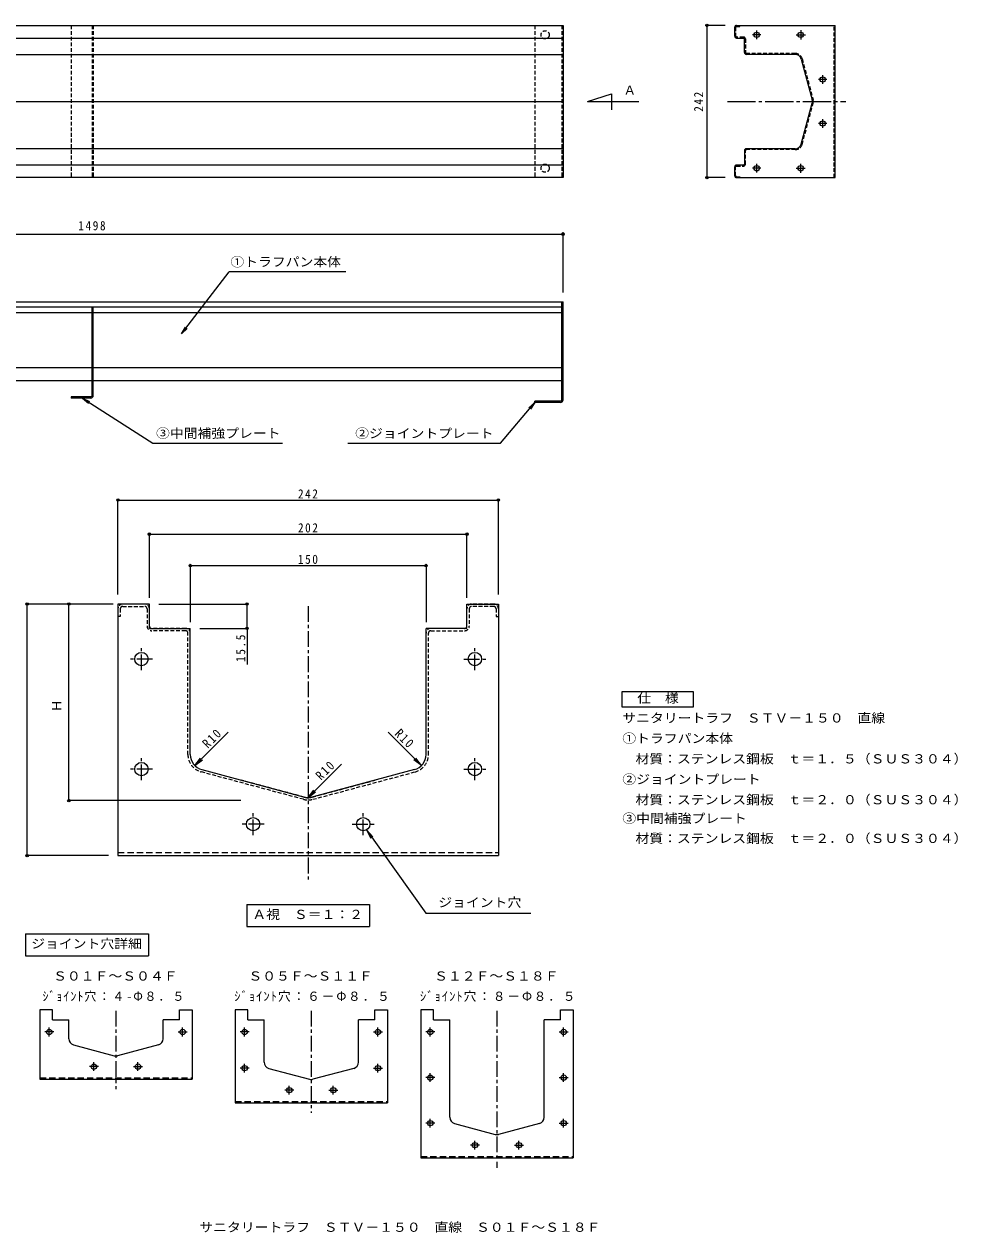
# Model space of a CAD drawing. Units: millimetres, scale not verified, with parts at other scales. Extents: x -1211 to 1071, y -959 to 963.
# Drawn here: x -414 to 1071, y -959 to 963 of the extents above; entities that cross this region are included whole.
import ezdxf
from ezdxf.enums import TextEntityAlignment as Align

# ---------------------------------------------------------------- set-up
doc = ezdxf.new("R2010")
doc.units = ezdxf.units.MM
doc.header["$LTSCALE"] = 5
doc.header["$PDMODE"] = 32
doc.header["$PDSIZE"] = 4
for name, pattern in [('CHAIN1', [8, 5, -1, 1, -1]), ('CHAIN2', [12, 9, -1, 1, -1]), ('DASHED1', [1.8, 1.2, -0.6]), ('DASHED2', [3, 2, -1])]:
    doc.linetypes.add(name, pattern=pattern)
for name, color, linetype, lineweight in [('0-0', 4, 'Continuous', 9), ('0-1', 6, 'CHAIN1', 9), ('0-3', 6, 'Continuous', 9), ('0-5', 7, 'Continuous', 9), ('0-F', 7, 'Continuous', 9), ('1-0', 3, 'DASHED1', 9), ('1-1', 6, 'Continuous', 9), ('1-4', 7, 'Continuous', 9), ('1-5', 7, 'Continuous', 9), ('3-0', 2, 'Continuous', 9)]:
    doc.layers.add(name, color=color, linetype=linetype, lineweight=lineweight)
doc.layers.add('3-F', color=2, linetype='Continuous')
doc.layers.add('F-F', color=2, linetype='Continuous')
doc.styles.add('ＭＳ ゴシック', font='')
doc.styles.get('ＭＳ ゴシック').set_extended_font_data('MS Gothic')

msp = doc.modelspace()

# ---------------------------------------------------------------- linework, layer by layer
at = {"layer": '0-0'}
for p, q in [((-1054.647, 960.59), (443.353, 960.59)), ((443.353, 960.59), (443.353, 718.591)), ((716.387, 943.59), (716.387, 957.591)), ((719.387, 960.59), (724.387, 960.59)), ((724.387, 960.59), (876.387, 960.59)), ((876.387, 718.591), (876.387, 960.59)), ((-1054.647, 940.59), (443.353, 940.59)), ((719.387, 940.59), (730.387, 940.59)), ((731.887, 917.59), (731.887, 939.09)), ((-1054.647, 914.591), (443.353, 914.591)), ((812.518, 914.591), (734.887, 914.591)), ((822.177, 907.179), (839.594, 842.179)), ((-1054.647, 839.59), (443.353, 839.59)), ((822.177, 772.002), (839.594, 837.002)), ((443.353, 764.591), (-1054.647, 764.591)), ((731.887, 761.591), (731.887, 740.091)), ((812.518, 764.591), (734.887, 764.591)), ((443.353, 738.591), (-1054.647, 738.591)), ((716.387, 721.591), (716.387, 735.591)), ((730.387, 738.591), (719.387, 738.591)), ((443.353, 718.591), (-1054.647, 718.591)), ((719.387, 718.591), (724.387, 718.591)), ((724.387, 718.591), (876.387, 718.591)), ((-1054.647, 521.223), (443.353, 521.223)), ((441.353, 365.223), (441.353, 521.223)), ((443.353, 365.223), (443.353, 521.223)), ((-1052.647, 513.223), (441.353, 513.223)), ((-1052.647, 504.223), (-305.647, 504.223)), ((-305.647, 372.226), (-305.647, 513.223)), ((-303.647, 372.226), (-303.647, 513.223)), ((-303.647, 504.223), (441.353, 504.223)), ((-1052.647, 416.723), (-305.647, 416.723)), ((-303.647, 416.723), (441.353, 416.723)), ((-1052.647, 396.223), (-305.647, 396.223)), ((-303.647, 396.223), (441.353, 396.223)), ((-338.647, 370.226), (-338.647, 368.226)), ((-307.647, 370.226), (-338.647, 370.226)), ((-307.647, 368.226), (-338.647, 368.226)), ((398.353, 361.223), (398.353, 363.223)), ((439.353, 363.223), (398.353, 363.223)), ((439.353, 361.223), (398.353, 361.223))]:
    msp.add_line(p, q, dxfattribs=at)
at = {"layer": '0-0', "linetype": 'DASHED1'}
for p, q in [((717.887, 957.591), (717.887, 943.59)), ((719.387, 959.091), (724.387, 959.091)), ((730.387, 942.09), (719.387, 942.09)), ((724.387, 959.091), (724.387, 960.59)), ((874.387, 718.591), (874.387, 960.59)), ((733.387, 939.09), (733.387, 917.59)), ((812.519, 916.09), (734.887, 916.09)), ((823.627, 907.567), (841.043, 842.567)), ((823.627, 771.614), (841.043, 836.614)), ((733.387, 740.091), (733.387, 761.591)), ((812.518, 763.091), (734.887, 763.091)), ((717.887, 721.591), (717.887, 735.591)), ((719.387, 737.091), (730.387, 737.091)), ((719.387, 720.091), (724.387, 720.091)), ((724.387, 720.091), (724.387, 718.591))]:
    msp.add_line(p, q, dxfattribs=at)
at = {"layer": '0-0', "linetype": 'CHAIN2'}
for p, q in [((758.11, 945.59), (744.665, 945.59)), ((751.387, 938.867), (751.387, 952.313)), ((814.168, 945.591), (828.841, 945.591)), ((821.387, 952.81), (821.387, 938.371)), ((863.115, 874.636), (849.669, 874.636)), ((856.392, 867.913), (856.392, 881.359)), ((856.392, 797.913), (856.392, 811.359)), ((863.115, 804.636), (849.669, 804.636)), ((758.11, 733.591), (744.664, 733.591)), ((751.387, 726.868), (751.387, 740.314)), ((814.168, 733.591), (828.607, 733.591)), ((821.387, 726.371), (821.387, 740.81))]:
    msp.add_line(p, q, dxfattribs=at)
at = {"layer": '0-0'}
for centre in [(751.387, 945.59), (821.387, 945.591), (856.392, 874.636), (856.392, 804.636), (751.387, 733.591), (821.387, 733.591)]:
    msp.add_circle(centre, 4.25, dxfattribs=at)
for centre, radius, start, end in [((719.387, 957.591), 3, 90, 180), ((719.387, 943.59), 3, 180, 270), ((730.387, 939.09), 1.5, 0, 90), ((734.887, 917.59), 3, 180, 270), ((812.518, 904.59), 10, 15, 90), ((829.935, 839.59), 10, 344.9996, 15.00037), ((812.518, 774.591), 10, 270, 344.99992), ((734.887, 761.591), 3, 90, 180), ((719.387, 735.591), 3, 90, 180), ((730.387, 740.091), 1.5, 270, 0), ((719.387, 721.591), 3, 180, 270), ((-307.647, 372.226), 4, 270, 0), ((-307.647, 372.226), 2, 270, 0), ((439.353, 365.223), 4, 270, 0), ((439.353, 365.223), 2, 270, 0)]:
    msp.add_arc(centre, radius, start, end, dxfattribs=at)
at = {"layer": '0-0', "linetype": 'DASHED1'}
for centre, radius, start, end in [((719.387, 957.591), 1.5, 90, 180), ((719.387, 943.59), 1.5, 180, 270), ((730.387, 939.09), 3, 0, 90), ((734.887, 917.59), 1.5, 180, 270), ((812.519, 904.59), 11.5, 14.99947, 90), ((829.935, 839.59), 11.5, 345.00064, 14.99959), ((812.518, 774.591), 11.5, 270, 345.00023), ((734.887, 761.591), 1.5, 90, 180), ((719.387, 735.591), 1.5, 90, 180), ((730.387, 740.091), 3, 270, 0), ((719.387, 721.591), 1.5, 180, 270)]:
    msp.add_arc(centre, radius, start, end, dxfattribs=at)
at = {"layer": '0-1', "color": 7, "linetype": 'DASHED1'}
for p, q in [((-338.647, 960.59), (-338.647, 718.591)), ((-305.647, 960.59), (-305.647, 718.591)), ((-303.647, 960.59), (-303.647, 718.591)), ((398.353, 960.59), (398.353, 718.591)), ((441.353, 960.59), (441.353, 718.591))]:
    msp.add_line(p, q, dxfattribs=at)
at = {"layer": '0-1', "color": 7, "linetype": 'CHAIN2'}
msp.add_line((704.686, 839.59), (893.05, 839.59), dxfattribs=at)
at = {"layer": '0-1'}
for p, q in [((-267.644, -605.804), (-267.644, -730.43)), ((42.96, -605.804), (42.96, -767.93)), ((338.249, -605.804), (338.249, -855.43)), ((-373.694, -646.575), (-373.694, -632.502)), ((-161.594, -646.575), (-161.594, -632.502)), ((-63.089, -646.575), (-63.089, -632.502)), ((149.01, -646.575), (149.01, -632.502)), ((232.2, -646.575), (232.2, -632.502)), ((444.299, -646.575), (444.299, -632.502)), ((-366.657, -639.538), (-380.73, -639.538)), ((-168.631, -639.538), (-154.558, -639.538)), ((-56.053, -639.538), (-70.126, -639.538)), ((141.973, -639.538), (156.046, -639.538)), ((239.236, -639.538), (225.163, -639.538)), ((437.262, -639.538), (451.336, -639.538)), ((-302.644, -701.572), (-302.644, -687.499)), ((-232.644, -701.572), (-232.644, -687.499)), ((-63.089, -704.071), (-63.089, -689.998)), ((149.01, -704.071), (149.01, -689.998)), ((-295.607, -694.535), (-309.68, -694.535)), ((-239.681, -694.535), (-225.608, -694.535)), ((-56.053, -697.035), (-70.126, -697.035)), ((141.973, -697.035), (156.046, -697.035)), ((232.2, -719.073), (232.2, -705)), ((444.299, -719.073), (444.299, -705)), ((7.96, -739.072), (7.96, -724.999)), ((77.96, -739.072), (77.96, -724.999)), ((239.236, -712.037), (225.163, -712.037)), ((437.262, -712.037), (451.336, -712.037)), ((14.997, -732.035), (0.924, -732.035)), ((70.924, -732.035), (84.997, -732.035)), ((239.236, -784.535), (225.163, -784.535)), ((232.2, -791.571), (232.2, -777.498)), ((437.262, -784.535), (451.336, -784.535)), ((444.299, -791.571), (444.299, -777.498)), ((310.286, -819.535), (296.213, -819.535)), ((303.249, -826.572), (303.249, -812.499)), ((366.213, -819.535), (380.286, -819.535)), ((373.249, -826.572), (373.249, -812.499))]:
    msp.add_line(p, q, dxfattribs=at)
at = {"layer": '0-1', "linetype": 'DASHED2'}
for p, q in [((-388.644, -712.536), (-146.644, -712.536)), ((-78.04, -750.036), (163.96, -750.036)), ((217.249, -837.536), (459.249, -837.536))]:
    msp.add_line(p, q, dxfattribs=at)
at = {"layer": '0-1', "color": 7, "linetype": 'DASHED1'}
for centre in [(414.853, 945.591), (414.853, 733.59)]:
    msp.add_circle(centre, 6.5, dxfattribs=at)
at = {"layer": '0-3'}
for p, q in [((-368.644, -604.535), (-388.644, -604.535)), ((-388.644, -604.535), (-388.644, -714.536)), ((-368.644, -620.035), (-368.644, -604.535)), ((-166.644, -620.035), (-166.644, -604.535)), ((-166.643, -620.035), (-166.643, -604.535)), ((-58.04, -604.535), (-78.04, -604.535)), ((-78.04, -604.535), (-78.04, -752.036)), ((-58.04, -620.035), (-58.04, -604.535)), ((143.96, -620.035), (143.96, -604.535)), ((143.961, -620.035), (143.961, -604.535)), ((237.249, -604.535), (217.249, -604.535)), ((217.249, -604.535), (217.249, -839.536)), ((237.249, -620.035), (237.249, -604.535)), ((439.249, -620.035), (439.249, -604.535)), ((439.249, -604.535), (459.25, -604.535)), ((439.25, -620.035), (439.25, -604.535)), ((459.249, -604.535), (459.249, -839.536)), ((459.25, -604.535), (459.25, -839.536)), ((-368.644, -620.035), (-342.644, -620.035)), ((-342.645, -650.213), (-342.644, -620.035)), ((-192.645, -650.213), (-192.644, -620.035)), ((-166.643, -620.035), (-192.644, -620.035)), ((-192.643, -650.213), (-192.643, -620.035)), ((-58.04, -620.035), (-32.04, -620.035)), ((-32.041, -687.712), (-32.04, -620.035)), ((117.959, -687.712), (117.96, -620.035)), ((143.961, -620.035), (117.96, -620.035)), ((117.961, -687.712), (117.961, -620.035)), ((237.249, -620.035), (263.249, -620.035)), ((263.248, -775.213), (263.249, -620.035)), ((439.25, -620.035), (413.248, -620.035)), ((413.248, -775.416), (413.248, -620.035)), ((413.25, -775.212), (413.25, -620.035)), ((-335.233, -659.872), (-270.232, -677.289)), ((-200.057, -659.872), (-265.056, -677.289)), ((-24.629, -697.371), (40.372, -714.789)), ((110.549, -697.371), (45.548, -714.789)), ((-388.644, -714.536), (-146.644, -714.536)), ((-78.04, -752.036), (163.96, -752.036)), ((270.66, -784.872), (335.661, -802.289)), ((405.838, -784.871), (340.837, -802.289)), ((217.249, -839.536), (459.249, -839.536))]:
    msp.add_line(p, q, dxfattribs=at)
for points in [[(-166.644, -604.535), (-146.644, -604.535), (-146.644, -714.536)], [(143.96, -604.535), (163.96, -604.535), (163.96, -752.036)]]:
    msp.add_lwpolyline(points, dxfattribs=at)
for centre in [(-373.694, -639.538), (-161.594, -639.538), (-63.089, -639.538), (149.01, -639.538), (232.2, -639.538), (444.299, -639.538), (-302.644, -694.535), (-232.644, -694.535), (-63.089, -697.035), (149.01, -697.035), (232.2, -712.037), (444.299, -712.037), (7.96, -732.035), (77.96, -732.035), (232.2, -784.535), (444.299, -784.535), (303.249, -819.535), (373.249, -819.535)]:
    msp.add_circle(centre, 4.25, dxfattribs=at)
for centre, start, end in [((-332.645, -650.213), 179.99931, 254.99979), ((-202.645, -650.213), 285.00026, 359.99918), ((-267.644, -667.63), 254.99969, 285.00027), ((-22.041, -687.712), 179.9995, 254.99971), ((107.961, -687.712), 285.00029, 0.0005), ((42.96, -705.13), 254.99969, 285.00027), ((273.248, -775.213), 179.99988, 254.99971), ((403.25, -775.212), 285.00029, 0.00012), ((338.249, -792.63), 254.99974, 285.00029)]:
    msp.add_arc(centre, 10, start, end, dxfattribs=at)
at = {"layer": '0-5'}
for p, q in [((-411.459, -483.378), (-215.959, -483.378)), ((-411.459, -483.378), (-411.459, -518.378)), ((-215.959, -483.378), (-215.959, -518.378)), ((-411.459, -518.378), (-215.959, -518.378))]:
    msp.add_line(p, q, dxfattribs=at)
at = {"layer": '0-F'}
for p, q in [((701.387, 960.59), (669.194, 960.59)), ((672.194, 960.59), (672.194, 718.591)), ((482.195, 839.59), (564.064, 839.59)), ((701.387, 718.591), (669.194, 718.591)), ((-1054.647, 628.766), (443.353, 628.766)), ((443.353, 536.223), (443.353, 631.766)), ((-163.333, 470.118), (-87.73, 568.731)), ((97.926, 568.731), (-87.73, 568.731)), ((-163.333, 470.118), (-157.087, 480.946)), ((-163.333, 470.118), (-154.498, 478.961)), ((-321.004, 368.226), (-208.999, 296.538)), ((-321.004, 368.226), (-309.687, 362.919)), ((-321.004, 368.226), (-311.446, 360.17)), ((343.991, 296.538), (398.353, 361.223)), ((398.353, 361.223), (389.13, 352.785)), ((398.353, 361.223), (391.628, 350.686)), ((-208.999, 296.538), (-3.021, 296.538)), ((101.246, 296.538), (343.991, 296.538))]:
    msp.add_line(p, q, dxfattribs=at)
msp.add_lwpolyline([(482.195, 839.59), (520.329, 851.726), (520.329, 826.587)], dxfattribs=at)
for p in [(672.194, 960.59), (672.194, 718.591), (443.353, 628.766)]:
    msp.add_point(p, dxfattribs=at)
at = {"layer": '1-0'}
for p, q in [((-221.972, 40.796), (-256.972, 40.796)), ((333.028, 40.796), (298.029, 40.796)), ((-264.471, 33.295), (-264.471, 20.797)), ((-260.721, 20.797), (-264.471, 20.797)), ((-260.721, 33.295), (-260.721, 20.797)), ((-256.971, 37.045), (-221.972, 37.045)), ((-218.221, 33.295), (-218.221, 5.796)), ((-214.472, 5.796), (-214.472, 33.295)), ((290.529, 5.796), (290.529, 33.295)), ((294.278, 33.295), (294.278, 5.796)), ((333.028, 37.045), (298.029, 37.045)), ((336.778, 33.295), (336.778, 20.797)), ((336.778, 20.797), (340.53, 20.797)), ((340.53, 33.295), (340.53, 20.797)), ((-156.971, 2.046), (-210.721, 2.046)), ((286.779, 2.046), (233.029, 2.046)), ((-156.971, -1.704), (-210.721, -1.704)), ((-153.221, -198.397), (-153.221, -5.453)), ((-149.471, -198.397), (-149.471, -5.453)), ((229.28, -198.397), (229.28, -5.453)), ((233.029, -1.704), (286.779, -1.704)), ((30.59, -269.71), (-131.91, -226.168)), ((45.47, -269.71), (207.97, -226.168)), ((31.56, -266.088), (-68.439, -239.293)), ((44.499, -266.088), (144.499, -239.293))]:
    msp.add_line(p, q, dxfattribs=at)
for centre, radius, start, end in [((-256.972, 33.295), 7.5, 90, 180), ((-221.972, 33.295), 7.5, 0, 90), ((298.029, 33.295), 7.5, 90, 180), ((333.028, 33.295), 7.5, 0, 90), ((-256.971, 33.295), 3.75, 90, 180), ((-221.972, 33.295), 3.75, 0, 90), ((298.029, 33.295), 3.75, 90, 180), ((333.028, 33.295), 3.75, 0, 90), ((-210.721, 5.796), 7.5, 180, 270), ((-210.721, 5.796), 3.75, 180, 270), ((-156.971, -5.453), 7.5, 0, 90), ((233.029, -5.453), 7.5, 90, 180), ((286.779, 5.796), 7.5, 270, 0), ((286.779, 5.796), 3.75, 270, 0), ((-156.971, -5.453), 3.75, 0, 90), ((233.029, -5.453), 3.75, 90, 180), ((-124.469, -198.397), 28.75, 180, 255.00009), ((200.529, -198.397), 28.75, 284.99991, 0), ((38.031, -241.94), 25, 254.99973, 269.99718), ((38.029, -241.94), 25, 270.00281, 285.00026), ((38.031, -241.94), 28.75, 255.00009, 269.99791), ((38.029, -241.94), 28.75, 270.00209, 284.99991)]:
    msp.add_arc(centre, radius, start, end, dxfattribs=at)
at = {"layer": '1-1'}
for p, q in [((-214.472, 40.796), (-264.471, 40.796)), ((-214.472, 2.046), (-214.472, 40.796)), ((290.529, 2.046), (290.529, 40.796)), ((-214.472, 2.046), (-149.471, 2.046)), ((-149.472, -198.397), (-149.471, 2.046)), ((290.529, 2.046), (225.528, 2.046)), ((225.528, -198.397), (225.528, 2.046)), ((-130.939, -222.545), (38.03, -267.821)), ((206.998, -222.545), (38.03, -267.821))]:
    msp.add_line(p, q, dxfattribs=at)
at = {"layer": '1-1', "linetype": 'CHAIN1'}
for p, q in [((38.03, 37.625), (38.03, -398.941)), ((-227.094, -64.303), (-227.094, -29.12)), ((303.154, -64.303), (303.154, -29.12)), ((-209.503, -46.712), (-244.686, -46.712)), ((285.562, -46.712), (320.745, -46.712)), ((-227.094, -239.295), (-227.094, -204.112)), ((303.154, -239.295), (303.154, -204.112)), ((-209.503, -221.703), (-244.686, -221.703)), ((285.562, -221.703), (320.745, -221.703)), ((-49.47, -326.795), (-49.47, -291.613)), ((125.529, -326.795), (125.529, -291.613)), ((-31.879, -309.204), (-67.061, -309.204)), ((107.938, -309.204), (143.121, -309.204))]:
    msp.add_line(p, q, dxfattribs=at)
at = {"layer": '1-1', "linetype": 'DASHED2'}
msp.add_line((-264.471, -354.204), (340.53, -354.204), dxfattribs=at)
at = {"layer": '1-1'}
for points in [[(-264.471, 40.796), (-264.471, -359.205), (340.53, -359.205)], [(290.529, 40.796), (340.53, 40.796), (340.53, -359.205)]]:
    msp.add_lwpolyline(points, dxfattribs=at)
for centre in [(-227.094, -46.712), (303.154, -46.712), (-227.094, -221.703), (303.154, -221.703), (-49.47, -309.204), (125.529, -309.204)]:
    msp.add_circle(centre, 10.625, dxfattribs=at)
for centre, start, end in [((-124.468, -198.397), 180.00018, 254.99971), ((200.528, -198.397), 285.00029, 359.9998)]:
    msp.add_arc(centre, 25, start, end, dxfattribs=at)
at = {"layer": '1-4'}
for p, q in [((-264.471, 55.796), (-264.471, 207.544)), ((-264.471, 206.044), (340.53, 206.044)), ((340.53, 55.796), (340.53, 207.544)), ((-214.472, 50.631), (-214.472, 153.388)), ((-214.472, 151.888), (290.529, 151.888)), ((290.529, 50.631), (290.529, 153.388)), ((-149.471, 103.388), (-149.471, 12.046)), ((-149.471, 101.888), (225.528, 101.888)), ((225.528, 103.388), (225.528, 12.046)), ((-279.471, 40.796), (-410.394, 40.796)), ((-408.894, -359.205), (-408.894, 40.796)), ((-271.972, 40.796), (-343.996, 40.796)), ((-342.496, -271.704), (-342.496, 40.796)), ((-199.472, 40.796), (-57.736, 40.796)), ((-59.236, 2.046), (-59.236, 40.796)), ((-134.471, 2.046), (-57.736, 2.046)), ((-59.236, 2.046), (-59.236, -55.454)), ((-89.113, -163.042), (-142.146, -216.075)), ((165.172, -163.042), (218.205, -216.075)), ((-142.146, -216.075), (-133.014, -204.175)), ((-142.146, -216.075), (-130.245, -206.944)), ((218.205, -216.075), (206.305, -206.944)), ((218.205, -216.075), (209.074, -204.175)), ((91.063, -213.906), (38.03, -266.939)), ((38.029, -266.94), (47.16, -255.04)), ((38.029, -266.94), (49.929, -257.809)), ((-69.249, -271.704), (-343.996, -271.704)), ((130.842, -318.406), (141.07, -329.378)), ((130.842, -318.406), (137.881, -331.651)), ((130.842, -318.406), (225.087, -450.594)), ((-279.471, -359.205), (-410.394, -359.205)), ((225.087, -450.594), (392.122, -450.594))]:
    msp.add_line(p, q, dxfattribs=at)
for p in [(-264.471, 206.044), (340.53, 206.044), (-214.472, 151.888), (290.529, 151.888), (-149.471, 101.888), (225.528, 101.888), (-408.894, 40.796), (-342.496, 40.796), (-59.236, 40.796), (-59.236, 2.046), (-342.496, -271.704), (-408.894, -359.205)]:
    msp.add_point(p, dxfattribs=at)
at = {"layer": '1-5'}
for p, q in [((-59.72, -436.912), (-59.72, -471.912)), ((-59.72, -436.912), (135.78, -436.912)), ((135.78, -436.912), (135.78, -471.912)), ((-59.72, -471.912), (135.78, -471.912))]:
    msp.add_line(p, q, dxfattribs=at)
at = {"layer": '3-0'}
for p, q in [((537.627, -98.098), (650.127, -98.098)), ((537.627, -123.098), (537.627, -98.098)), ((650.127, -98.098), (650.127, -123.098)), ((650.127, -123.098), (537.627, -123.098))]:
    msp.add_line(p, q, dxfattribs=at)

# ---------------------------------------------------------------- texts
at = {"layer": '0-5', "color": 2, "style": 'ＭＳ ゴシック', "width": 1.1}
msp.add_text('ジョイント穴詳細', height=14.66, dxfattribs=at).set_placement((-402.459, -510.878), align=Align.BOTTOM_LEFT)
at = {"layer": '0-F', "color": 2, "style": 'ＭＳ ゴシック'}
msp.add_text('Ａ', height=14.66, dxfattribs=at).set_placement((539.49, 845.964), align=Align.BOTTOM_LEFT)
at = {"layer": '0-F', "color": 2, "style": 'ＭＳ ゴシック', "width": 1.1}
for s, p in [('①トラフパン本体', (-85.68, 573.024)), ('③中間補強プレート', (-203.938, 300.545)), ('②ジョイントプレート', (112.832, 300.4)), ('Ｓ０１Ｆ～Ｓ０４Ｆ', (-367.644, -562.273)), ('Ｓ０５Ｆ～Ｓ１１Ｆ', (-57.04, -562.273)), ('Ｓ１２Ｆ～Ｓ１８Ｆ', (238.249, -562.273))]:
    msp.add_text(s, height=14.66, dxfattribs=at).set_placement(p, align=Align.BOTTOM_LEFT)
at = {"layer": '0-F', "color": 2, "insert": (666.194, 823.341), "char_height": 14.66, "attachment_point": 7, "rotation": 90, "style": 'ＭＳ ゴシック'}
msp.add_mtext('\\T1.27;\\W0.9;242', dxfattribs=at)
at = {"layer": '0-F', "color": 2, "char_height": 14.66, "attachment_point": 7, "style": 'ＭＳ ゴシック'}
for s, insert in [('\\T1.28;\\W0.9;1498', (-327.522, 634.766)), ('\\T1.17;\\W0.95;ｼﾞｮｲﾝﾄ穴：４-Φ８．５', (-384.519, -591.707)), ('\\T1.16;ｼﾞｮｲﾝﾄ穴：６－Φ８．５', (-79.54, -591.707)), ('\\T1.16;ｼﾞｮｲﾝﾄ穴：８－Φ８．５', (215.749, -591.707))]:
    msp.add_mtext(s, dxfattribs=dict(at, insert=insert))
at = {"layer": '1-4', "color": 2, "style": 'ＭＳ ゴシック'}
msp.add_text('Ｈ', height=14.66, rotation=90, dxfattribs=at).set_placement((-350.332, -131.079), align=Align.BOTTOM_LEFT)
at = {"layer": '1-4', "color": 2, "style": 'ＭＳ ゴシック', "width": 1.1}
msp.add_text('ジョイント穴', height=14.66, dxfattribs=at).set_placement((244.967, -445.301), align=Align.BOTTOM_LEFT)
at = {"layer": '1-4', "color": 2, "char_height": 14.66, "attachment_point": 7, "style": 'ＭＳ ゴシック'}
for s, insert in [('\\T1.27;\\W0.9;242', (21.779, 208.544)), ('\\T1.27;\\W0.9;202', (21.779, 154.388)), ('\\T1.27;\\W0.9;150', (21.779, 104.388))]:
    msp.add_mtext(s, dxfattribs=dict(at, insert=insert))
at = {"layer": '1-4', "color": 2, "insert": (-61.737, -51.305), "char_height": 14.66, "attachment_point": 7, "rotation": 90, "style": 'ＭＳ ゴシック'}
msp.add_mtext('\\T1.28;\\W0.9;15.5', dxfattribs=at)
at = {"layer": '1-5', "color": 2, "style": 'ＭＳ ゴシック', "width": 1.1}
msp.add_text('Ａ視\u3000Ｓ＝１：２', height=14.66, dxfattribs=at).set_placement((-50.72, -464.412), align=Align.BOTTOM_LEFT)
at = {"layer": '1-5', "color": 2, "char_height": 14.66, "attachment_point": 7, "style": 'ＭＳ ゴシック'}
for insert, rotation in [((-121.379, -189.651), 45), ((174.458, -166.67), 315), ((58.797, -240.515), 45)]:
    msp.add_mtext('\\T1.27;\\W0.9;R10', dxfattribs=dict(at, insert=insert, rotation=rotation))
at = {"layer": '3-F', "style": 'ＭＳ ゴシック', "width": 1.1}
for s, p in [('仕\u3000様', (561.377, -120.598)), ('サニタリートラフ\u3000ＳＴＶ－１５０\u3000直線\u3000', (537.627, -152.058)), ('①トラフパン本体', (537.627, -184.558)), ('材質：ステンレス鋼板\u3000ｔ＝１．５（ＳＵＳ３０４）', (558.595, -217.058)), ('②ジョイントプレート', (537.627, -249.558)), ('材質：ステンレス鋼板\u3000ｔ＝２．０（ＳＵＳ３０４）', (558.595, -282.058)), ('③中間補強プレート', (537.627, -311.739)), ('材質：ステンレス鋼板\u3000ｔ＝２．０（ＳＵＳ３０４）', (558.595, -343.518))]:
    msp.add_text(s, height=14.66, dxfattribs=at).set_placement(p, align=Align.BOTTOM_LEFT)
at = {"layer": 'F-F', "style": 'ＭＳ ゴシック', "width": 1.1}
msp.add_text('サニタリートラフ\u3000ＳＴＶ－１５０\u3000直線\u3000Ｓ０１Ｆ～Ｓ１８Ｆ', height=14.66, dxfattribs=at).set_placement((-135, -961.639), align=Align.BOTTOM_LEFT)

doc.saveas('drawing.dxf')
